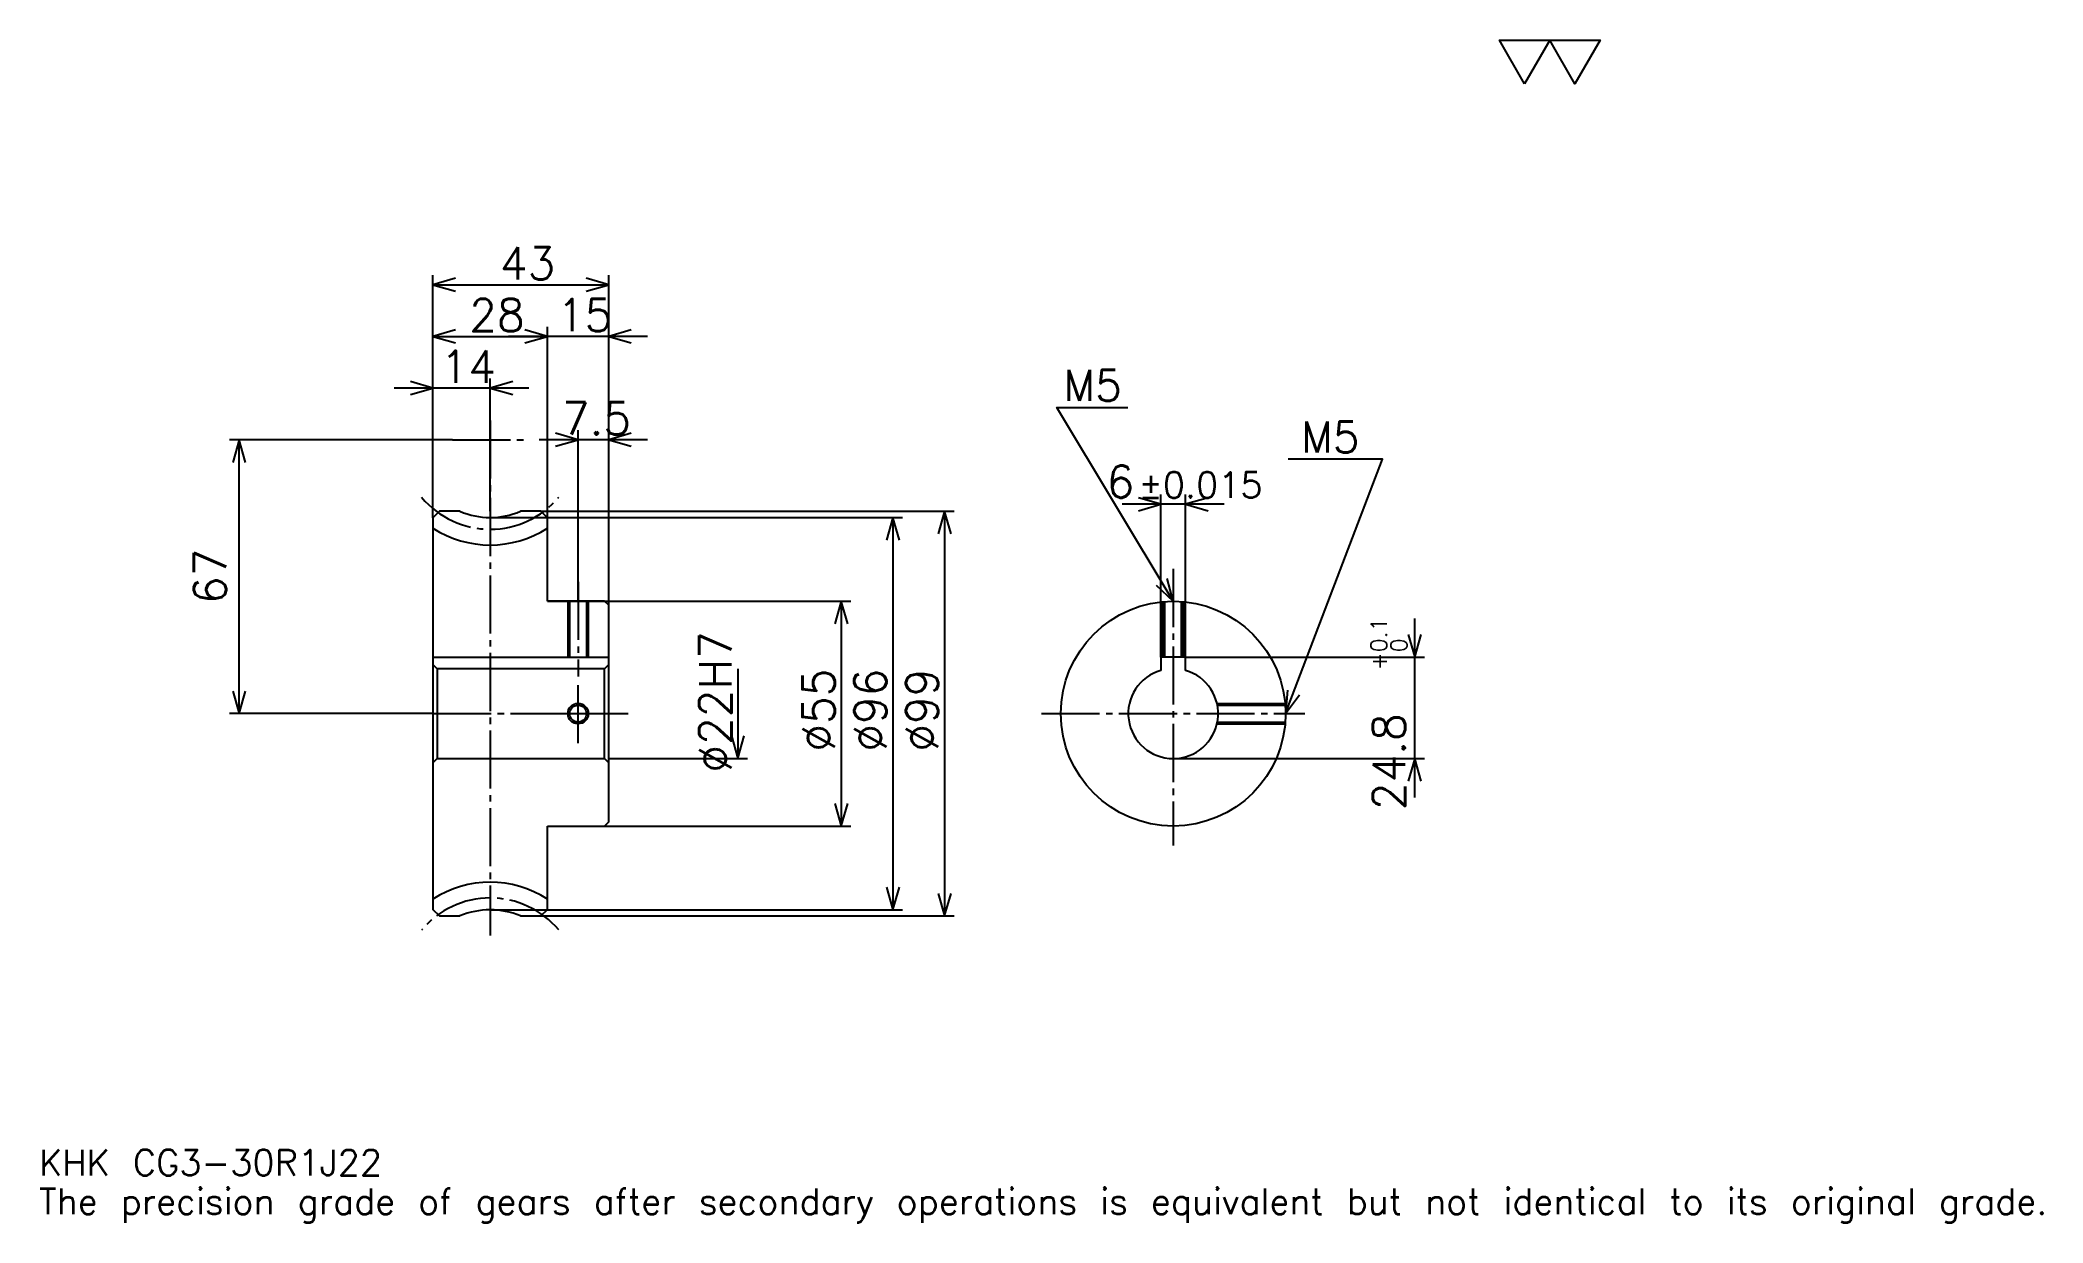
# Model space of a CAD drawing. Extents: x 16 to 506, y 6 to 295.
import ezdxf

# ---------------------------------------------------------------- set-up
doc = ezdxf.new("R2010")
doc.units = 0
doc.linetypes.add('DASHDOT', pattern=[18.967741, 14.225806, -1.580645, 1.580645, -1.580645])
doc.layers.get('0').update_dxf_attribs({"linetype": 'CONTINUOUS'})
doc.layers.add('DASHDOT', color=6, linetype='DASHDOT')
doc.styles.add('KANJI', font='TXT', dxfattribs={"bigfont": 'BIGFONT'})

msp = doc.modelspace()

# ---------------------------------------------------------------- linework, layer by layer
at = {"color": 5}
for p, q in [((112.225807, 179.903229), (112.225807, 237.709686)), ((112.225807, 235.338715), (155.2258, 235.338715)), ((155.2258, 179.903229), (155.2258, 237.709686)), ((112.225807, 222.693542), (140.2258, 222.693542)), ((164.709686, 222.693542), (130.741943, 222.693542)), ((140.2258, 179.903229), (140.2258, 225.064514)), ((126.225807, 179.903229), (126.225807, 212.419357)), ((135.709686, 210.048386), (102.741936, 210.048386)), ((116.967743, 197.403229), (62.435486, 197.403229)), ((64.806458, 130.403229), (64.806458, 197.403229)), ((164.709686, 197.403229), (138.241943, 197.403229)), ((147.7258, 179.903229), (147.7258, 199.7742)), ((305.854828, 181.6129), (280.887085, 181.6129)), ((290.370972, 144.203232), (290.370972, 183.983871)), ((296.370972, 144.203232), (296.370972, 183.983871)), ((112.225807, 178.322586), (112.225807, 179.903229)), ((126.225807, 178.403229), (155.2258, 178.403229)), ((138.645157, 179.903229), (155.2258, 179.903229)), ((140.2258, 178.322586), (140.2258, 179.903229)), ((147.7258, 157.903229), (147.7258, 179.903229)), ((147.7258, 157.903229), (147.7258, 179.903229)), ((155.2258, 179.903229), (239.790314, 179.903229)), ((155.2258, 156.903229), (155.2258, 179.903229)), ((155.2258, 178.403229), (227.145172, 178.403229)), ((224.7742, 178.403229), (224.7742, 82.403229)), ((237.419357, 179.903229), (237.419357, 80.903229)), ((140.2258, 157.903229), (155.2258, 157.903229)), ((155.2258, 157.903229), (214.5, 157.903229)), ((212.129028, 157.903229), (212.129028, 102.903229)), ((352.483856, 109.919357), (352.483856, 153.687103)), ((296.370972, 144.203232), (354.854828, 144.203232)), ((186.838715, 141.403229), (186.838715, 119.403229)), ((112.225807, 130.403229), (62.435486, 130.403229)), ((155.2258, 119.403229), (189.209686, 119.403229)), ((293.370972, 119.403229), (354.854828, 119.403229)), ((140.2258, 102.903229), (155.2258, 102.903229)), ((155.2258, 102.903229), (214.5, 102.903229)), ((126.225807, 82.403229), (155.2258, 82.403229)), ((138.645157, 80.903229), (155.2258, 80.903229)), ((155.2258, 82.403229), (227.145172, 82.403229)), ((155.2258, 80.903229), (239.790314, 80.903229))]:
    msp.add_line(p, q, dxfattribs=at)
at = {"color": 4}
for p, q in [((112.225807, 144.203232), (155.2258, 144.203232)), ((155.2258, 142.403229), (154.2258, 141.403229)), ((112.225807, 118.403229), (113.225807, 119.403229)), ((155.2258, 118.403229), (154.2258, 119.403229))]:
    msp.add_line(p, q, dxfattribs=at)
at = {"color": 7}
msp.add_lwpolyline([(379.354828, 284.516144), (373.190308, 295.201294), (397.848389, 295.201294), (391.683868, 284.516144), (385.519348, 295.201294), (379.354828, 284.516144)], dxfattribs=at)
at = {"color": 5}
for points in [[(117.758064, 236.919357), (112.225807, 235.338715), (117.758064, 233.758072)], [(149.693542, 233.758072), (155.2258, 235.338715), (149.693542, 236.919357)], [(117.758064, 224.2742), (112.225807, 222.693542), (117.758064, 221.112915)], [(134.693542, 221.112915), (140.2258, 222.693542), (134.693542, 224.2742)], [(134.693542, 221.112915), (140.2258, 222.693542), (134.693542, 224.2742)], [(160.758057, 224.2742), (155.2258, 222.693542), (160.758057, 221.112915)], [(106.69355, 208.467743), (112.225807, 210.048386), (106.69355, 211.629028)], [(131.758057, 211.629028), (126.225807, 210.048386), (131.758057, 208.467743)], [(293.370972, 157.903229), (264.919342, 205.322586), (282.306458, 205.322586)], [(66.3871, 191.870972), (64.806458, 197.403229), (63.225807, 191.870972)], [(142.193542, 195.822586), (147.7258, 197.403229), (142.193542, 198.983871)], [(160.758057, 198.983871), (155.2258, 197.403229), (160.758057, 195.822586)], [(320.870972, 130.403229), (344.580658, 192.677429), (321.503235, 192.677429)], [(284.838715, 180.032257), (290.370972, 181.6129), (284.838715, 183.193542)], [(301.903229, 183.193542), (296.370972, 181.6129), (301.903229, 180.032257)], [(226.354828, 172.870972), (224.7742, 178.403229), (223.193542, 172.870972)], [(239, 174.370972), (237.419357, 179.903229), (235.838715, 174.370972)], [(289.16925, 161.833862), (293.370972, 157.903229), (291.880035, 163.460327)], [(213.709686, 152.370972), (212.129028, 157.903229), (210.548401, 152.370972)], [(350.903229, 149.735489), (352.483856, 144.203232), (354.064514, 149.735489)], [(63.225807, 135.935486), (64.806458, 130.403229), (66.3871, 135.935486)], [(321.362213, 136.135849), (320.870972, 130.403229), (324.31662, 135.011017)], [(185.258057, 124.935486), (186.838715, 119.403229), (188.419342, 124.935486)], [(354.064514, 113.870972), (352.483856, 119.403229), (350.903229, 113.870972)], [(210.548401, 108.435486), (212.129028, 102.903229), (213.709686, 108.435486)], [(223.193542, 87.935486), (224.7742, 82.403229), (226.354828, 87.935486)], [(235.838715, 86.435486), (237.419357, 80.903229), (239, 86.435486)]]:
    msp.add_lwpolyline(points, dxfattribs=at)
at = {"color": 4}
for points in [[(118.826485, 179.903229), (113.80645, 179.903229), (112.225807, 178.322586), (112.225807, 118.403229)], [(140.2258, 157.903229), (140.2258, 178.322586), (138.645157, 179.903229), (133.625137, 179.903229)], [(140.2258, 102.903229), (154.2258, 102.903229), (155.2258, 103.903229), (155.2258, 156.903229), (154.2258, 157.903229), (140.2258, 157.903229)], [(145.2258, 157.903229), (145.2258, 144.203232)], [(145.660812, 157.903229), (145.660812, 144.203232)], [(149.790802, 157.903229), (149.790802, 144.203232)], [(150.2258, 157.903229), (150.2258, 144.203232)], [(290.870972, 144.203232), (290.870972, 157.789352)], [(291.305969, 144.203232), (291.305969, 157.825592)], [(295.435974, 144.203232), (295.435974, 157.825592)], [(295.870972, 144.203232), (295.870972, 157.789352)], [(112.225807, 142.403229), (113.225807, 141.403229), (113.225807, 119.403229), (154.2258, 119.403229), (154.2258, 141.403229), (113.225807, 141.403229)], [(296.370972, 140.986237), (296.370972, 144.203232), (290.370972, 144.203232), (290.370972, 140.986237)], [(304.083099, 132.903229), (320.75708, 132.903229)], [(304.175385, 132.468231), (320.793335, 132.468231)], [(304.083099, 127.903229), (320.75708, 127.903229)], [(304.175385, 128.338226), (320.793335, 128.338226)], [(112.225807, 118.403229), (112.225807, 82.483871), (113.80645, 80.903229), (118.826485, 80.903229)], [(133.625137, 80.903229), (138.645157, 80.903229), (140.2258, 82.483871), (140.2258, 102.903229)]]:
    msp.add_lwpolyline(points, dxfattribs=at)
for centre, radius in [((293.370972, 130.403229), 27.5), ((147.7258, 130.403229), 2.065)]:
    msp.add_circle(centre, radius, dxfattribs=at)
at = {"color": 7}
msp.add_circle((147.7258, 130.403229), 2.5, dxfattribs=at)
at = {"color": 4}
for centre, radius, start, end in [((126.225807, 197.403229), 19, 247.08045793, 292.91954207), ((126.225807, 197.403229), 25.75, 237.06485901, 302.93514099), ((293.370972, 130.403229), 11, 105.82662089, 74.17337911), ((126.225807, 63.403229), 25.75, 57.06485901, 122.93514099), ((126.225807, 63.403229), 19, 67.08045793, 112.91954207)]:
    msp.add_arc(centre, radius, start, end, dxfattribs=at)
at = {"layer": 'DASHDOT', "color": 7}
for p, q in [((126.225807, 202.145172), (126.225807, 76.161293)), ((116.967743, 197.403229), (135.483871, 197.403229)), ((293.370972, 165.806458), (293.370972, 98.161293)), ((112.225807, 130.403229), (159.967743, 130.403229)), ((261.129028, 130.403229), (325.612915, 130.403229))]:
    msp.add_line(p, q, dxfattribs=at)
for points in [[(147.7258, 162.645172), (147.7258, 139.461288)], [(147.7258, 123.161293), (147.7258, 137.645172)], [(140.483871, 130.403229), (154.967743, 130.403229)]]:
    msp.add_lwpolyline(points, dxfattribs=at)
for centre, start, end in [((126.225807, 197.403229), 219.99999848, 320.00000152), ((126.225807, 63.403229), 39.99999848, 140.00000152)]:
    msp.add_arc(centre, 21.895, start, end, dxfattribs=at)

# ---------------------------------------------------------------- texts
at = {"color": 7, "style": 'KANJI'}
for s, height, p in [('43', 7.903226, (128.588715, 236.603241)), ('28', 7.903226, (121.088715, 223.958069)), ('15', 7.903226, (142.588715, 223.958069)), ('14', 7.903226, (114.088707, 211.312897)), ('M5', 7.587097, (266.5, 206.903229)), ('7.5', 7.903226, (143.770157, 198.667755)), ('M5', 7.587097, (324.66452, 194.258072)), ('6', 7.903226, (277.057129, 183.193542)), ('%%p0.015', 6.322581, (284.880371, 183.193542)), ('KHK CG3-30R1J22', 6.322581, (15.806452, 17.387096)), ('The precision grade of gears after secondary operations is equivalent but not identical to its original grade.', 6.322581, (15.806452, 7.903226))]:
    msp.add_text(s, height=height, dxfattribs=at).set_placement(p)
for s, height, p in [('67', 7.903226, (61.645164, 157.185486)), ('0.1', 3.951613, (345.687103, 145.422394)), ('%%c22H7', 7.903226, (185.258057, 115.979843)), ('0', 3.951613, (350.587097, 145.422394)), ('+', 3.951613, (345.687103, 140.996582)), ('%%c55', 7.903226, (210.548401, 121.116943)), ('%%c96', 7.903226, (223.193542, 121.116943)), ('%%c99', 7.903226, (235.838715, 121.116943)), ('24.8', 7.903226, (350.112885, 106.7883))]:
    msp.add_text(s, height=height, rotation=90, dxfattribs=at).set_placement(p)

doc.saveas('drawing.dxf')
